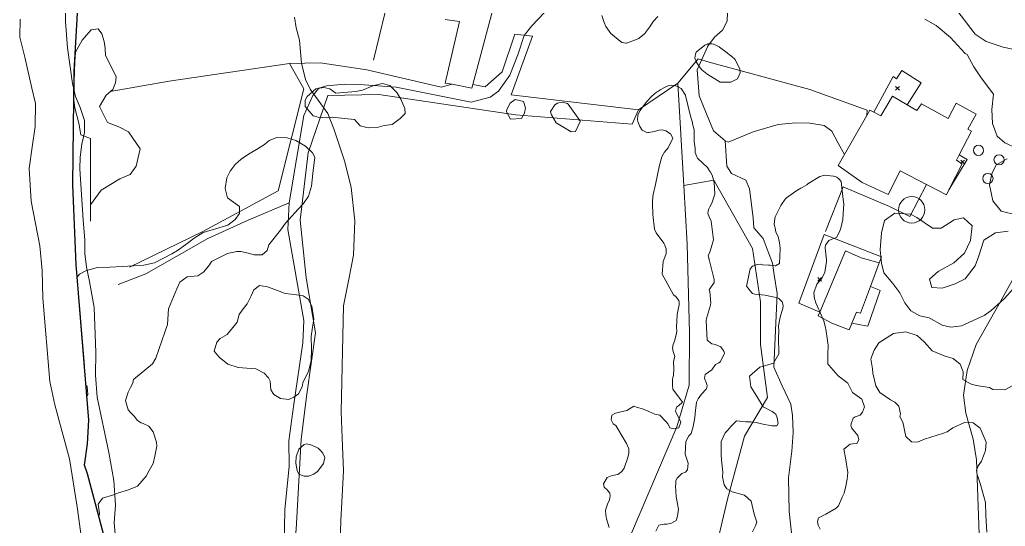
# Model space of a CAD drawing. Header units: metres. Extents: x 4652992 to 4879070, y 2074171 to 2309877.
# Drawn here: x 4653502.6 to 4653651.8, y 2308172.1 to 2308248.7 of the extents above; entities that cross this region are included whole.
import ezdxf

# ---------------------------------------------------------------- set-up
doc = ezdxf.new("R2010")
doc.units = ezdxf.units.M
doc.header["$MEASUREMENT"] = 0
doc.linetypes.add('DGN Style 3', pattern=[92.779933, 66.271381, -26.508552])
doc.layers.get('0').update_dxf_attribs({"color": 4, "lineweight": 0})
for name, color, linetype, lineweight in [('Level 1', 2, 'Continuous', 0), ('Level 14', 6, 'Continuous', 0), ('Level 2', 6, 'Continuous', 0), ('Level 20', 30, 'DGN Style 3', 0), ('Level 3', 46, 'Continuous', 0), ('Level 30', 5, 'Continuous', 0), ('Level 35', 4, 'Continuous', 0), ('Level 37', 3, 'Continuous', 0), ('Level 38', 3, 'Continuous', 0), ('Level 40', 1, 'Continuous', 0), ('Level 61', 4, 'Continuous', 0), ('Level 62', 4, 'Continuous', 0), ('Level 63', 3, 'Continuous', 0)]:
    doc.layers.add(name, color=color, linetype=linetype, lineweight=lineweight)
doc.layers.add('Limite', color=38, linetype='Continuous', lineweight=0, plot=False)

# ---------------------------------------------------------------- blocks, each defined once
blk = doc.blocks.new('POSTE')
at = {"color": 0, "linetype": 'ByBlock', "lineweight": -2}
blk.add_circle((0, 0), 0.770001, dxfattribs=at)
blk = doc.blocks.new('TANQUE')
at = {"color": 0, "linetype": 'ByBlock', "lineweight": -2, "ltscale": 10}
blk.add_circle((0, 0), 2, dxfattribs=at)
blk = doc.blocks.new('COTA')
at = {"color": 0, "linetype": 'ByBlock', "lineweight": -2, "ltscale": 10}
for p, q in [((0, 0), (-1.419522, -1.408457)), ((-1.408457, 1.419522), (0, 0)), ((1.419522, 1.408457), (0, 0)), ((0, 0), (1.408457, -1.419522))]:
    blk.add_line(p, q, dxfattribs=at)

msp = doc.modelspace()

# ---------------------------------------------------------------- linework, layer by layer
at = {"layer": 'Level 1'}
for points in [[(4653654.080691, 2308244.038088, 1272.7), (4653651.424685, 2308244.582888, 1272.5125), (4653648.836916, 2308245.424929, 1272.1125), (4653647.183108, 2308246.522524, 1271.875), (4653644.424929, 2308250.155886, 1271.6875)], [(4653551.119692, 2308169.832094, 1264.5875), (4653551.230288, 2308172.910891, 1264.425), (4653551.628115, 2308180.517275, 1263.7875), (4653551.413882, 2308185.475893, 1263.55), (4653551.277895, 2308189.403322, 1263.475), (4653551.60248, 2308205.45209, 1262.8), (4653552.444094, 2308209.503908, 1262.6), (4653553.151491, 2308213.111513, 1262.5), (4653553.314272, 2308218.332522, 1262.1125), (4653552.762697, 2308223.336733, 1261.7875), (4653551.833498, 2308227.255495, 1261.6125), (4653550.167483, 2308232.229677, 1261.4375), (4653549.244326, 2308234.531496, 1261.35), (4653547.786928, 2308236.575503, 1261.3375), (4653546.560488, 2308238.249697, 1261.325), (4653545.853884, 2308239.710085, 1261.25), (4653545.24988, 2308242.160708, 1261.1375), (4653544.972292, 2308245.613528, 1260.95), (4653544.460329, 2308247.504519, 1260.825), (4653544.200075, 2308249.116091, 1260.6875)], [(4653647.823916, 2308170.90613, 1278.45), (4653647.376894, 2308182.142702, 1277.4875), (4653646.881899, 2308185.289675, 1277.25), (4653645.758486, 2308189.237307, 1277.0375), (4653645.412112, 2308191.943728, 1276.85), (4653645.992312, 2308195.689272, 1276.6375), (4653647.330508, 2308199.605532, 1276.3125), (4653651.014712, 2308206.112917, 1275.8625), (4653653.295901, 2308210.188723, 1275.5375)]]:
    msp.add_polyline3d(points, dxfattribs=at)
at = {"layer": 'Level 2'}
for points in [[(4653509.626101, 2308251.324099, 1257.475), (4653509.539309, 2308248.471133, 1257.6625), (4653509.863711, 2308244.502505, 1257.9125), (4653510.612917, 2308239.064089, 1258.175), (4653511.083925, 2308237.104922, 1258.2125), (4653511.783327, 2308235.444521, 1258.2875), (4653512.442873, 2308233.474123, 1258.425), (4653512.443484, 2308231.686526, 1258.5625), (4653512.029299, 2308229.89789, 1258.8375), (4653511.768679, 2308227.946474, 1258.9875), (4653511.708681, 2308226.172732, 1259.175), (4653512.241274, 2308218.421694, 1259.5375), (4653512.473513, 2308215.431887, 1259.6875), (4653512.50873, 2308213.380923, 1259.75), (4653512.732729, 2308211.318484, 1259.8), (4653513.177675, 2308209.109926, 1259.875), (4653513.900515, 2308205.209902, 1260.05), (4653514.138125, 2308198.388308, 1260.35), (4653514.083498, 2308194.985293, 1260.4375), (4653514.359682, 2308191.634096, 1260.625), (4653516.116884, 2308183.251894, 1260.825), (4653516.860476, 2308179.027712, 1260.9125), (4653517.150088, 2308175.322512, 1261.0125), (4653516.940127, 2308172.625307, 1261.125), (4653517.30353, 2308168.137087, 1261.325)], [(4653513.386294, 2308159.903506, 1261.3285), (4653511.33948, 2308175.028689, 1260.791), (4653510.158694, 2308182.323916, 1260.466), (4653507.92969, 2308190.4657, 1260.141), (4653507.189883, 2308194.019717, 1259.9785), (4653506.152102, 2308206.615114, 1259.7785), (4653506.004885, 2308210.799929, 1259.666), (4653505.661684, 2308214.550722, 1259.591), (4653504.347292, 2308221.269717, 1259.416), (4653504.06592, 2308226.251711, 1259.066), (4653504.493532, 2308229.474917, 1258.841), (4653504.990908, 2308232.586306, 1258.541), (4653504.999087, 2308236.064883, 1258.141), (4653504.484316, 2308238.386111, 1258.016), (4653503.400698, 2308243.072512, 1257.4785), (4653502.632509, 2308246.090273, 1257.1785), (4653502.684328, 2308248.792727, 1257.066)]]:
    msp.add_polyline3d(points, dxfattribs=at)
at = {"layer": 'Level 20', "linetype": 'Continuous'}
for points in [[(4653542.66816, 2308169.101636, 1265.8832), (4653542.730364, 2308174.634344, 1265.5332), (4653543.387341, 2308181.135328, 1265.1832), (4653543.375373, 2308185.024255, 1264.907944), (4653544.110535, 2308190.595071, 1264.486016), (4653545.4855, 2308199.868004, 1263.911982), (4653545.637463, 2308203.210975, 1263.911982), (4653543.218601, 2308216.985882, 1262.763916), (4653543.391383, 2308221.024373, 1262.763916), (4653545.641232, 2308234.264969, 1262.1899), (4653546.961477, 2308237.254111, 1262.1899), (4653547.867017, 2308238.355719, 1262.1899), (4653549.028034, 2308238.707388, 1261.9899), (4653551.80406, 2308238.972309, 1262.1899), (4653554.759178, 2308238.870123, 1262.1899), (4653559.590794, 2308238.514513, 1262.7639), (4653570.935838, 2308236.243162, 1263.3379), (4653573.787924, 2308237.027373, 1263.912), (4653575.076757, 2308237.938324, 1263.912), (4653576.769445, 2308240.358837, 1263.912), (4653578.003826, 2308243.39955, 1263.912), (4653578.953855, 2308246.337371, 1263.912), (4653580.140065, 2308247.798225, 1263.912), (4653582.949191, 2308250.79255, 1263.912)], [(4653627.424535, 2308228.361304, 1278.6982), (4653626.468574, 2308230.063778, 1278.7231), (4653625.526314, 2308231.863643, 1278.5491), (4653624.363136, 2308232.721759, 1278.3491), (4653622.196143, 2308233.075008, 1277.7751), (4653620.056429, 2308233.139792, 1277.5751), (4653617.373054, 2308232.888273, 1277.001), (4653613.62265, 2308231.78675, 1276.053), (4653609.805279, 2308230.206856, 1275.4789), (4653609.348007, 2308230.416296, 1275.4789), (4653607.617834, 2308231.904828, 1274.9049), (4653606.524615, 2308234.506719, 1274.3309), (4653605.415936, 2308237.236366, 1273.7568), (4653605.145162, 2308241.128376, 1273.1828), (4653606.771116, 2308244.716927, 1272.6088), (4653607.748947, 2308246.076873, 1272.6088), (4653608.959455, 2308247.139294, 1272.6088), (4653609.659283, 2308248.501834, 1272.6088), (4653609.746352, 2308249.897701, 1272.6088)], [(4653619.743281, 2308167.862526, 1281.9967), (4653619.070884, 2308174.36833, 1281.5767), (4653618.947537, 2308179.430192, 1281.1567), (4653619.450449, 2308183.458041, 1280.8767), (4653619.640952, 2308186.277524, 1280.7367), (4653619.552984, 2308188.86279, 1280.7367), (4653619.323237, 2308190.576763, 1280.7367), (4653618.003435, 2308193.365308, 1280.134885), (4653616.746119, 2308196.173271, 1280.07121), (4653617.233272, 2308207.319509, 1279.4972), (4653616.781053, 2308210.124652, 1278.9231), (4653616.517208, 2308211.917994, 1278.9231), (4653615.864256, 2308213.599821, 1278.9231), (4653615.1072, 2308215.623632, 1278.9231), (4653613.690783, 2308217.245852, 1277.7751), (4653613.606497, 2308218.749009, 1277.7751), (4653613.034933, 2308223.176106, 1277.201), (4653612.472548, 2308224.474, 1277.201), (4653610.315668, 2308225.463747, 1276.053), (4653609.596733, 2308226.59636, 1276.053), (4653609.348007, 2308230.416296, 1275.4789)], [(4653517.549009, 2308208.656692, 1261.925195), (4653521.729645, 2308210.30827, 1261.925195), (4653531.078266, 2308215.64697, 1262.425195), (4653537.191566, 2308218.399479, 1262.525195), (4653543.391383, 2308221.024373, 1262.763916)]]:
    msp.add_polyline3d(points, dxfattribs=at)
at = {"layer": 'Level 3'}
msp.add_polyline3d([(4653556.144993, 2308242.608018, 1261.925195), (4653557.852542, 2308249.685565, 1261.225195), (4653560.035321, 2308257.990762, 1260.925195), (4653560.428523, 2308259.344629, 1260.725195), (4653561.638088, 2308260.658155, 1260.425195), (4653557.015483, 2308262.470053, 1259.925195), (4653555.708427, 2308262.902771, 1259.625194), (4653554.083604, 2308263.177666, 1259.725195), (4653553.470705, 2308264.448488, 1259.3875)], dxfattribs=at)
at = {"layer": 'Level 30', "color": 1}
for points in [[(4653576.233697, 2308257.883742, 1265.720372), (4653571.205028, 2308238.949681, 1265.720372), (4653571.058099, 2308238.396463, 1265.720372), (4653568.078075, 2308238.958793, 1266.144272), (4653567.022644, 2308239.157953, 1266.294405), (4653569.182981, 2308248.458961, 1266.294405), (4653567.021038, 2308248.742332, 1266.294405)], [(4653636.897742, 2308235.858661, 1281.219277), (4653638.380172, 2308234.989674, 1281.219277), (4653639.060362, 2308236.026649, 1281.219277), (4653643.118472, 2308233.793514, 1281.219277), (4653644.315566, 2308236.107915, 1279.497176), (4653647.33023, 2308234.469155, 1279.497176), (4653646.109011, 2308232.188538, 1280.07121), (4653646.643436, 2308231.865748, 1280.07121), (4653644.783857, 2308228.289861, 1281.006892), (4653644.361762, 2308227.478191, 1281.219277), (4653645.203693, 2308226.921363, 1281.219277), (4653643.22675, 2308222.995943, 1281.219277), (4653642.85842, 2308222.264586, 1281.219277), (4653639.818255, 2308223.821872, 1281.219277), (4653635.825586, 2308225.867067, 1281.219277), (4653634.021375, 2308222.314087, 1281.219277), (4653630.083665, 2308224.133531, 1281.219277), (4653626.453139, 2308226.665104, 1281.219277), (4653630.779623, 2308234.219776, 1281.219277), (4653631.256184, 2308235.051921, 1281.219277), (4653631.847833, 2308234.748342, 1281.219277), (4653632.905747, 2308234.205518, 1281.219277), (4653634.69704, 2308237.148692, 1281.219277), (4653636.897742, 2308235.858661, 1281.219277)], [(4653631.338898, 2308208.358754, 1281.79331), (4653629.841131, 2308204.35024, 1281.79331), (4653629.225241, 2308204.515392, 1281.79331), (4653628.534791, 2308202.815096, 1281.79331), (4653628.477136, 2308202.673117, 1281.79331), (4653628.132862, 2308201.82531, 1281.79331), (4653625.518456, 2308202.848164, 1282.367343), (4653623.44651, 2308203.951368, 1282.367343), (4653623.674063, 2308204.496348, 1282.335516), (4653627.550671, 2308213.780652, 1281.79331), (4653629.93172, 2308212.702855, 1281.79331), (4653632.650112, 2308211.950881, 1281.79331), (4653632.678182, 2308211.943116, 1281.79331), (4653631.338898, 2308208.358754, 1281.79331)]]:
    msp.add_polyline3d(points, dxfattribs=at)
at = {"layer": 'Level 35', "elevation": 1281.2193, "flags": 128}
msp.add_lwpolyline([(4653628.534791, 2308202.815096), (4653630.654655, 2308202.429811), (4653630.975056, 2308202.371579), (4653632.818314, 2308207.77845), (4653632.344008, 2308207.964498), (4653631.338898, 2308208.358754)], dxfattribs=at)
at = {"layer": 'Level 37', "extrusion": (-0.1957710747644886, 0.0708430621970814, 0.9780873922222378), "elevation": -746275.263529, "flags": 128}
msp.add_lwpolyline([(-3753993.460727, 3512038.928974), (-3753983.977456, 3512038.928974), (-3753988.42049, 3512058.229341)], dxfattribs=at)
at = {"layer": 'Level 37', "elevation": 1263.424237, "flags": 128}
msp.add_lwpolyline([(4653543.463754, 2308242.121319), (4653545.599126, 2308238.289241), (4653541.758712, 2308222.846596), (4653530.331199, 2308216.717009), (4653519.260258, 2308211.305745)], dxfattribs=at)
at = {"layer": 'Level 37'}
for points in [[(4653577.552183, 2308246.564999, 1265.634083), (4653575.616641, 2308240.847185, 1265.634083), (4653573.040933, 2308238.562986, 1265.634083), (4653571.205028, 2308238.949681, 1265.720372)], [(4653586.874867, 2308117.857124, 1275.3485), (4653586.475232, 2308127.955398, 1277.4485), (4653586.600826, 2308136.002967, 1278.0085), (4653588.267972, 2308150.124037, 1276.5385), (4653591.090947, 2308161.469874, 1275.4885), (4653602.038312, 2308187.162229, 1274.9285), (4653603.910736, 2308193.443389, 1274.8585), (4653603.97847, 2308201.433899, 1274.6485), (4653603.612384, 2308214.796065, 1274.725121), (4653603.106124, 2308223.679189, 1274.495276), (4653602.224735, 2308239.144536, 1274.095121), (4653605.296113, 2308242.812003, 1274.095121), (4653606.948966, 2308242.296076, 1274.3309), (4653622.175794, 2308238.166117, 1278.3491), (4653630.877866, 2308235.069526, 1279.4972), (4653630.779623, 2308234.219776, 1279.4972)], [(4653568.078075, 2308238.958793, 1263.9983), (4653566.422758, 2308238.538504, 1263.9983), (4653555.141368, 2308241.152509, 1263.9983), (4653548.091019, 2308242.198963, 1263.4242), (4653543.463754, 2308242.121319, 1263.4242), (4653525.223009, 2308239.423491, 1262.8502), (4653516.341104, 2308237.854974, 1262.2762)], [(4653602.224735, 2308239.144536, 1274.095121), (4653596.238573, 2308235.099105, 1269.652318), (4653595.27909, 2308232.917388, 1269.164572), (4653577.638139, 2308234.328311, 1266.294405), (4653556.98686, 2308237.438495, 1264.572304), (4653549.235459, 2308237.292828, 1263.424237), (4653546.271586, 2308228.595314, 1263.424237), (4653545.073403, 2308218.418296, 1264.572304), (4653545.991713, 2308209.692301, 1264.572304), (4653547.380973, 2308201.390609, 1265.146338), (4653546.054962, 2308192.07681, 1265.720372), (4653545.192041, 2308185.292325, 1266.7437), (4653544.46168, 2308171.61675, 1267.4437), (4653542.280604, 2308154.893149, 1268.2837), (4653540.68541, 2308140.864893, 1268.7737), (4653536.731021, 2308117.611599, 1269.6137), (4653532.521831, 2308097.701898, 1270.5087), (4653532.451383, 2308097.368677, 1270.5237), (4653530.485025, 2308089.118206, 1270.8037), (4653527.336424, 2308074.653643, 1271.2937), (4653524.463997, 2308060.733948, 1271.4337), (4653521.50362, 2308048.809691, 1272.1337)], [(4653606.173786, 2308161.198012, 1283.557345), (4653609.72677, 2308176.214587, 1281.177345), (4653612.308099, 2308185.726884, 1280.967345), (4653615.779485, 2308191.613777, 1280.967345), (4653614.738463, 2308199.627704, 1280.827345), (4653614.723081, 2308206.053913, 1281.025121), (4653613.49001, 2308214.101601, 1280.185121), (4653607.648806, 2308224.474569, 1277.385121), (4653603.106124, 2308223.679189, 1274.495276)]]:
    msp.add_polyline3d(points, dxfattribs=at)
at = {"layer": 'Level 38'}
msp.add_line((4653577.552183, 2308246.564999, 1265.634083), (4653580.202664, 2308246.262061, 1265.634083), dxfattribs=at)
msp.add_polyline3d([(4653624.57389, 2308216.686331, 1281.219277), (4653627.235209, 2308223.458306, 1280.645243), (4653634.215464, 2308220.466507, 1280.645243), (4653637.291816, 2308218.974275, 1280.645243), (4653639.818255, 2308223.821872, 1279.897446)], dxfattribs=at)
at = {"layer": 'Level 40', "color": 3, "flags": 128}
for points, elevation in [([(4653599.197887, 2308249.221281), (4653598.530712, 2308248.502346), (4653597.932196, 2308247.597601), (4653597.326956, 2308246.795055), (4653597.243094, 2308246.690441), (4653597.152618, 2308246.58432), (4653596.349177, 2308245.961282), (4653596.287408, 2308245.907884), (4653596.20413, 2308245.832776), (4653594.447288, 2308245.180045), (4653594.385748, 2308245.176183), (4653594.335522, 2308245.178829), (4653593.758222, 2308245.292836), (4653592.04769, 2308246.653511), (4653592.047604, 2308246.653597), (4653591.295582, 2308247.704611), (4653591.295529, 2308247.70469), (4653591.052109, 2308248.294296), (4653590.727016, 2308249.38138)], 1274.200385), ([(4653604.996337, 2308243.804838), (4653606.315322, 2308244.8618), (4653606.629841, 2308245.017184), (4653606.687571, 2308245.045704), (4653606.762802, 2308245.080023), (4653607.373572, 2308245.077144), (4653607.616899, 2308245.029093), (4653607.643064, 2308245.023926), (4653608.440335, 2308244.640763), (4653608.533857, 2308244.582811), (4653609.676058, 2308243.712013), (4653610.099893, 2308243.381473), (4653610.328253, 2308243.19562), (4653610.857336, 2308242.691826), (4653611.586075, 2308241.238175), (4653611.624373, 2308240.683795), (4653611.232311, 2308239.800211), (4653610.233202, 2308239.261126), (4653610.233157, 2308239.261104), (4653608.594973, 2308239.266389), (4653606.744043, 2308240.431308), (4653606.613495, 2308240.537565), (4653605.83266, 2308241.172762), (4653605.415935, 2308241.644743), (4653605.039762, 2308242.332303), (4653605.027958, 2308242.357883), (4653604.78275, 2308242.898994), (4653604.822888, 2308243.194014), (4653604.897402, 2308243.512619), (4653604.996337, 2308243.804838)], 1278.000385), ([(4653578.874722, 2308236.36955), (4653579.166993, 2308235.40255), (4653579.009436, 2308234.605038), (4653578.541992, 2308233.767987), (4653576.891425, 2308233.669852), (4653576.274989, 2308234.789171), (4653576.342513, 2308235.172522), (4653576.817459, 2308236.098981), (4653577.595346, 2308236.672698), (4653578.874722, 2308236.36955)], 1268.200385), ([(4653582.931583, 2308234.838628), (4653583.618179, 2308235.872923), (4653584.023807, 2308236.095227), (4653584.406437, 2308236.201101), (4653584.719547, 2308236.260221), (4653585.520323, 2308236.041545), (4653585.520366, 2308236.041533), (4653585.624913, 2308235.960392), (4653587.403807, 2308233.496602), (4653587.42417, 2308233.427399), (4653587.447439, 2308233.317522), (4653586.734287, 2308231.809378), (4653586.061508, 2308231.760826), (4653583.796972, 2308233.115605), (4653583.075602, 2308234.346935), (4653583.005557, 2308234.602728), (4653582.931583, 2308234.838628)], 1270.000385)]:
    msp.add_lwpolyline(points, dxfattribs=dict(at, elevation=elevation))
at = {"layer": 'Level 40', "color": 3}
for points in [[(4653653.435786, 2308229.293736, 1281.600385), (4653651.676073, 2308230.124096, 1281.600385), (4653650.502904, 2308231.096869, 1281.600385), (4653649.797319, 2308233.044317, 1281.600385), (4653649.731683, 2308235.154114, 1281.600385), (4653649.962148, 2308237.477518, 1281.600385), (4653648.081002, 2308239.918964, 1281.600385), (4653646.976527, 2308241.58271, 1281.600385), (4653645.985736, 2308243.473235, 1281.500385), (4653645.684152, 2308243.64212, 1281.400385), (4653643.453762, 2308246.049483, 1281.400385), (4653641.307266, 2308247.844663, 1281.400385), (4653639.574804, 2308248.835369, 1281.400385)], [(4653510.837463, 2308236.605136, 1265.240724), (4653510.875454, 2308239.357754, 1264.092657), (4653510.977142, 2308242.352106, 1264.092657), (4653510.977142, 2308242.352112, 1264.092657), (4653511.05858, 2308243.82759, 1264.092657), (4653512.091714, 2308245.624524, 1262.370556), (4653513.439755, 2308247.188926, 1261.796522), (4653514.524435, 2308247.358286, 1261.796522), (4653515.040207, 2308246.585021, 1261.796522), (4653515.39091, 2308245.460703, 1261.796522), (4653515.557693, 2308244.372699, 1261.796522), (4653515.632513, 2308243.302842, 1261.796522), (4653516.680385, 2308241.261499, 1262.94459), (4653517.214324, 2308240.102305, 1262.94459), (4653517.123624, 2308239.162308, 1262.94459), (4653516.739137, 2308238.184558, 1262.94459), (4653515.71174, 2308237.333843, 1262.94459), (4653514.703717, 2308235.617122, 1262.94459), (4653515.937037, 2308233.169979, 1262.94459), (4653517.627379, 2308232.548485, 1262.94459), (4653519.097557, 2308231.778888, 1262.94459), (4653520.882188, 2308229.222572, 1262.94459), (4653520.272881, 2308226.572812, 1264.092657), (4653519.35732, 2308225.318552, 1264.092657), (4653517.799068, 2308224.669764, 1264.092657), (4653514.976559, 2308222.931327, 1264.092657), (4653513.350834, 2308220.719612, 1266.962825), (4653513.336658, 2308218.256128, 1271.555093), (4653513.358855, 2308230.769466, 1271.555093), (4653511.892082, 2308231.296375, 1265.240724), (4653511.578715, 2308233.078033, 1265.240724), (4653510.990054, 2308235.391718, 1265.240724), (4653510.837463, 2308236.605136, 1265.240724)], [(4653553.284347, 2308233.618145, 1268.110891), (4653550.820316, 2308233.897905, 1266.388791), (4653550.020086, 2308233.985706, 1266.388791), (4653549.194855, 2308233.886658, 1266.388791), (4653547.781272, 2308234.006153, 1266.388791), (4653547.031536, 2308234.205764, 1266.388791), (4653545.827808, 2308235.581888, 1266.388791), (4653545.810653, 2308236.557879, 1266.388791), (4653546.132321, 2308237.121339, 1266.388791), (4653547.433699, 2308238.299659, 1266.388791), (4653548.637202, 2308238.478258, 1266.388791), (4653549.556105, 2308238.29632, 1266.388791), (4653550.438883, 2308237.598757, 1266.388791), (4653553.507408, 2308237.879168, 1268.110891), (4653554.502539, 2308238.078519, 1268.110891), (4653556.07736, 2308238.733126, 1268.110891), (4653557.451938, 2308239.060308, 1268.110891), (4653558.644449, 2308238.773425, 1268.110891), (4653559.682357, 2308237.711141, 1268.110891), (4653560.315525, 2308236.737591, 1268.110891), (4653560.910795, 2308235.28697, 1268.110891), (4653560.937261, 2308234.545626, 1268.110891), (4653560.204613, 2308233.770285, 1268.110891), (4653558.978, 2308232.864012, 1268.110891), (4653557.782425, 2308232.719635, 1268.110891), (4653556.704366, 2308232.44381, 1268.110891), (4653555.361958, 2308232.377271, 1268.110891), (4653554.149232, 2308232.687097, 1268.110891), (4653553.284347, 2308233.618145, 1268.110891)], [(4653591.818937, 2308171.903123, 1282.6653), (4653591.430432, 2308173.224702, 1281.8653), (4653591.300479, 2308173.855506, 1281.8653), (4653591.264815, 2308174.543166, 1281.8653), (4653591.568258, 2308175.467511, 1281.8653), (4653591.884143, 2308176.10924, 1281.8653), (4653591.991588, 2308176.722001, 1281.8653), (4653591.921228, 2308177.098629, 1281.8653), (4653591.526599, 2308177.634353, 1281.8653), (4653591.057535, 2308178.028517, 1281.8653), (4653590.938348, 2308178.536903, 1281.8653), (4653591.535438, 2308179.509305, 1281.8653), (4653592.291417, 2308179.80384, 1281.8653), (4653593.134231, 2308179.957326, 1281.8653), (4653593.718101, 2308180.373759, 1281.8653), (4653594.091863, 2308180.921398, 1281.8653), (4653594.667082, 2308182.518193, 1280.6653), (4653594.783792, 2308183.169651, 1280.6653), (4653594.77708, 2308183.81128, 1280.6653), (4653594.454741, 2308184.650076, 1280.6653), (4653593.147476, 2308186.853507, 1279.8653), (4653592.819013, 2308187.334266, 1279.8653), (4653592.435839, 2308187.588146, 1279.8653), (4653592.096565, 2308188.191697, 1279.8653), (4653592.231646, 2308188.919512, 1279.8653), (4653592.789732, 2308189.223501, 1279.8653), (4653593.387631, 2308189.357565, 1279.8653), (4653594.507082, 2308189.644343, 1279.8653), (4653595.534043, 2308190.301664, 1279.0653), (4653596.088539, 2308190.08585, 1279.0653), (4653596.843051, 2308189.861191, 1279.0653), (4653597.799235, 2308189.466954, 1279.0653), (4653598.717194, 2308189.082076, 1279.0653), (4653599.480727, 2308188.8953, 1279.0653), (4653600.411976, 2308187.952053, 1278.2653), (4653600.721047, 2308187.555491, 1278.2653), (4653600.99358, 2308187.007389, 1278.2653), (4653601.566763, 2308186.867203, 1278.2653), (4653602.365828, 2308186.99272, 1278.2653), (4653602.652292, 2308187.845382, 1278.2653), (4653601.844482, 2308189.518531, 1277.0653), (4653602.029104, 2308190.116291, 1277.0653), (4653602.322755, 2308190.325726, 1277.0653), (4653602.908362, 2308190.905727, 1277.0653), (4653601.458701, 2308192.835774, 1277.800392), (4653601.38534, 2308193.33659, 1277.800385), (4653601.404389, 2308194.294717, 1277.800392), (4653601.446809, 2308194.620726, 1277.800385), (4653601.531083, 2308194.906646, 1277.800385), (4653601.612214, 2308195.89912, 1277.935232), (4653601.557294, 2308197.041901, 1277.8653), (4653601.768797, 2308197.814596, 1278.400385), (4653601.667151, 2308198.0978, 1278.400385), (4653601.484566, 2308198.568562, 1278.400385), (4653601.420801, 2308199.08033, 1278.400385), (4653601.478363, 2308199.602257, 1278.400385), (4653601.680902, 2308200.092746, 1278.400385), (4653601.972664, 2308201.05018, 1278.400385), (4653602.050108, 2308201.641363, 1278.400385), (4653602.020761, 2308202.221891, 1278.400385), (4653602.031126, 2308203.206674, 1278.400385), (4653602.090125, 2308204.041353, 1278.400385), (4653602.106128, 2308204.122436, 1278.400385), (4653602.305943, 2308205.134873, 1278.400385), (4653602.401471, 2308205.618899, 1278.400385), (4653602.430965, 2308206.012996, 1278.400385), (4653602.371256, 2308206.269391, 1278.400385), (4653601.861496, 2308206.900654, 1278.400385), (4653601.861469, 2308206.900685, 1278.400385), (4653601.810589, 2308206.910745, 1278.400385), (4653601.535563, 2308207.124264, 1278.400385), (4653601.535546, 2308207.124277, 1278.400385), (4653599.820929, 2308210.221733, 1278.400385), (4653599.990274, 2308212.150886, 1278.400385), (4653600.261315, 2308212.813279, 1278.400385), (4653600.441615, 2308213.37479, 1278.400385), (4653600.424066, 2308214.080741, 1278.400385), (4653600.18363, 2308214.751624, 1278.400385), (4653600.066466, 2308214.947054, 1278.400385), (4653598.944789, 2308216.494791, 1278.400385), (4653598.702121, 2308217.029385, 1278.400385), (4653598.431181, 2308219.248212, 1278.400385), (4653598.38487, 2308220.924337, 1278.400385), (4653598.386066, 2308221.169589, 1278.400385), (4653598.434557, 2308221.917949, 1278.400385), (4653598.456037, 2308222.319193, 1278.400385), (4653598.852281, 2308223.790978, 1278.400385), (4653599.419089, 2308226.715606, 1276.000385), (4653599.810001, 2308227.977378, 1276.000385), (4653600.027847, 2308228.456751, 1276.000385), (4653600.15131, 2308228.653572, 1276.000385), (4653600.729987, 2308229.328459, 1276.000385), (4653600.730008, 2308229.328484, 1276.000385), (4653601.430648, 2308230.799851, 1276.000385), (4653601.121921, 2308231.495485, 1276.000385), (4653600.40552, 2308231.939717, 1276.000385), (4653599.856087, 2308232.053845, 1276.000385), (4653599.389812, 2308232.040198, 1276.000385), (4653598.811834, 2308231.873029, 1276.000385), (4653598.624281, 2308231.818595, 1276.000385), (4653597.819506, 2308231.673384, 1276.000385), (4653597.740617, 2308231.661624, 1276.000385), (4653597.635316, 2308231.641745, 1276.000385), (4653596.82865, 2308232.002137, 1276.000385), (4653596.461029, 2308232.558514, 1276.000385), (4653596.160241, 2308233.327202, 1276.000385), (4653596.101936, 2308233.540041, 1276.000385), (4653596.158207, 2308234.361919, 1276.000385), (4653596.497018, 2308235.004127, 1276.000385), (4653596.706079, 2308235.318818, 1276.000385), (4653597.504241, 2308236.347256, 1276.000385), (4653598.252631, 2308237.145762, 1276.000385), (4653599.000879, 2308237.753213, 1276.000385), (4653599.176887, 2308237.87139, 1276.000385), (4653599.643066, 2308238.174171, 1276.000385), (4653599.997907, 2308238.385937, 1276.000385), (4653600.090882, 2308238.441868, 1276.000385), (4653600.844989, 2308238.771479, 1276.000385), (4653601.264977, 2308238.847684, 1276.000385), (4653601.85527, 2308238.715465, 1276.000385), (4653602.155516, 2308238.624492, 1276.000385), (4653602.635963, 2308238.355535, 1276.000385), (4653602.695056, 2308238.30968, 1276.000385), (4653603.366886, 2308237.316232, 1276.000385), (4653603.361112, 2308237.281777, 1276.000385), (4653604.051504, 2308234.321643, 1278.000385), (4653604.417835, 2308233.119651, 1278.000385), (4653604.451447, 2308232.96651, 1278.000385), (4653604.666246, 2308232.078167, 1278.000385)], [(4653604.666246, 2308232.078167, 1278.000385), (4653604.697382, 2308231.311932, 1278.000385), (4653604.689919, 2308230.322754, 1278.000385), (4653604.806744, 2308229.232341, 1278.000385), (4653604.835544, 2308228.649301, 1278.000385), (4653605.087342, 2308227.970652, 1278.000385), (4653605.181884, 2308227.812199, 1278.000385), (4653606.754565, 2308226.312934, 1279.800385), (4653606.758917, 2308226.297052, 1279.800385), (4653607.020856, 2308225.888567, 1279.800385), (4653607.159714, 2308225.652809, 1279.800385), (4653607.382472, 2308225.237439, 1279.800385), (4653607.518714, 2308224.861579, 1279.800385), (4653607.716551, 2308224.086034, 1279.800385), (4653607.789318, 2308222.361383, 1279.800385), (4653607.789314, 2308222.361315, 1279.800385), (4653607.355364, 2308220.964596, 1279.800385), (4653607.071912, 2308220.44526, 1279.800385), (4653606.862809, 2308220.000444, 1279.800385), (4653606.839455, 2308219.95473, 1279.800385), (4653606.790842, 2308219.708461, 1279.800385), (4653606.75051, 2308219.504094, 1279.800385), (4653606.748922, 2308219.496047, 1279.800385), (4653606.95308, 2308218.926248, 1279.800385), (4653607.248788, 2308218.285331, 1279.800385), (4653607.596235, 2308215.45564, 1278.600385), (4653607.091152, 2308213.699549, 1278.600385), (4653606.928133, 2308213.393156, 1278.600385), (4653606.797513, 2308213.015073, 1278.600385), (4653606.87287, 2308212.698306, 1278.600385), (4653606.922394, 2308212.559266, 1278.600385), (4653606.936733, 2308212.506927, 1278.600385), (4653606.951122, 2308212.454411, 1278.600385), (4653606.951128, 2308212.454393, 1278.600385), (4653607.70038, 2308209.438281, 1278.600385), (4653607.695878, 2308209.097231, 1278.600385), (4653607.690035, 2308208.967348, 1278.600385), (4653606.949672, 2308207.893801, 1278.600385), (4653607.006878, 2308207.654965, 1278.600385), (4653607.024876, 2308207.604728, 1278.600385), (4653607.187041, 2308205.882485, 1278.600385), (4653607.138715, 2308205.637575, 1278.600385), (4653607.126999, 2308205.578206, 1278.600385), (4653606.549209, 2308203.538216, 1278.600385), (4653606.511028, 2308203.260191, 1278.600385), (4653606.659137, 2308200.260599, 1278.600385), (4653607.355288, 2308199.712426, 1278.600385), (4653607.392495, 2308199.691222, 1278.600385), (4653607.866513, 2308199.597461, 1278.600385), (4653608.69044, 2308199.249564, 1278.600385), (4653609.169051, 2308198.581934, 1278.600385), (4653609.210576, 2308198.486372, 1278.600385), (4653609.286945, 2308198.308747, 1278.600385), (4653608.668957, 2308197.051744, 1278.600385), (4653608.489138, 2308196.899764, 1278.600385), (4653608.438167, 2308196.85999, 1278.600385), (4653608.415092, 2308196.836729, 1278.600385), (4653607.907937, 2308196.580179, 1278.600392), (4653607.339773, 2308195.757767, 1278.6653), (4653606.323213, 2308195.075609, 1278.600392), (4653606.253201, 2308194.45289, 1278.600392), (4653606.495403, 2308193.866391, 1278.2653), (4653606.624177, 2308193.393599, 1278.2653), (4653606.589333, 2308193.081206, 1278.2653), (4653606.487215, 2308192.825393, 1278.2653), (4653605.775216, 2308192.088296, 1277.4653), (4653605.286448, 2308191.404739, 1277.4653), (4653605.0346, 2308190.863986, 1277.4653), (4653604.91913, 2308190.048904, 1277.4653), (4653604.90421, 2308189.650966, 1277.4653), (4653604.801243, 2308188.551711, 1277.4653), (4653604.519551, 2308187.215058, 1277.4653), (4653604.345869, 2308186.494519, 1277.4653), (4653604.225352, 2308186.162563, 1277.4653), (4653603.895319, 2308185.801526, 1277.4653), (4653603.408193, 2308184.956822, 1277.4653), (4653603.293831, 2308183.036528, 1277.8653), (4653603.793482, 2308181.650074, 1278.2653), (4653603.670677, 2308180.637059, 1278.2653), (4653603.350114, 2308180.314244, 1278.2653), (4653602.809428, 2308180.08534, 1278.2653), (4653602.44151, 2308179.733967, 1278.2653), (4653602.120928, 2308179.411135, 1278.2653), (4653601.905841, 2308179.022399, 1278.2653), (4653601.90175, 2308178.501862, 1278.2653), (4653601.837822, 2308178.236656, 1278.2653), (4653601.941058, 2308176.612281, 1279.0653), (4653602.152125, 2308175.512087, 1278.2653), (4653602.284288, 2308174.717572, 1278.2653), (4653602.181422, 2308173.619414, 1278.2653), (4653601.949753, 2308172.993999, 1278.2653), (4653601.239606, 2308172.56566, 1278.2653), (4653600.564284, 2308172.449745, 1278.2653), (4653600.116541, 2308172.438724, 1278.2653), (4653599.30827, 2308172.275019, 1278.2653), (4653598.871711, 2308171.364554, 1278.6653)], [(4653514.5866, 2308173.604505, 1265.8653), (4653512.878118, 2308180.032248, 1266.422466), (4653512.417851, 2308181.356268, 1266.539893), (4653512.888271, 2308184.596574, 1266.814188), (4653513.094558, 2308188.168157, 1267.113888), (4653512.806879, 2308191.675142, 1267.408663), (4653512.957815, 2308192.0581, 1267.0653), (4653512.850495, 2308193.274451, 1267.0653), (4653512.661125, 2308193.451965, 1267.0653), (4653512.372789, 2308196.966949, 1266.39647), (4653511.319365, 2308209.808804, 1266.388791), (4653511.670179, 2308210.230084, 1266.388791), (4653512.760926, 2308210.777731, 1266.388791), (4653514.385481, 2308211.261859, 1266.388791), (4653516.280025, 2308211.301386, 1266.388791), (4653518.151502, 2308211.420929, 1266.388791), (4653519.828682, 2308211.517096, 1266.388791), (4653521.41624, 2308211.620323, 1266.388791), (4653523.026961, 2308211.969754, 1266.388791), (4653525.646212, 2308213.33864, 1266.388791), (4653526.510974, 2308213.810521, 1266.388791), (4653527.756413, 2308214.73971, 1266.388791), (4653529.006799, 2308215.693885, 1266.388791), (4653530.410037, 2308216.52425, 1266.388791), (4653534.123589, 2308217.666575, 1268.684925), (4653535.230322, 2308218.504426, 1268.684925), (4653535.881909, 2308219.43064, 1268.684925), (4653535.882991, 2308220.495593, 1268.684925), (4653534.065572, 2308221.806486, 1268.684925), (4653533.714217, 2308223.195709, 1268.684925), (4653533.95643, 2308224.796898, 1268.684925), (4653534.496102, 2308225.815467, 1268.684925), (4653535.208211, 2308226.846158, 1268.684925), (4653536.123298, 2308227.620864, 1268.684925), (4653537.271266, 2308228.391663, 1268.684925), (4653538.474267, 2308229.079121, 1268.684925), (4653539.656255, 2308229.832615, 1268.684925), (4653540.365127, 2308230.465814, 1268.684925), (4653541.519653, 2308230.890647, 1268.684925), (4653543.085674, 2308230.854143, 1268.684925), (4653544.412305, 2308230.446628, 1268.684925), (4653545.865637, 2308229.585168, 1268.684925), (4653546.92143, 2308228.607455, 1268.684925), (4653547.275611, 2308227.922947, 1268.684925), (4653546.996746, 2308225.45305, 1268.684925), (4653546.779676, 2308223.541804, 1272.129127), (4653546.312029, 2308222.065274, 1272.129127), (4653545.595068, 2308220.915287, 1272.129127), (4653544.750032, 2308220.06282, 1272.129127), (4653542.839788, 2308217.945178, 1270.407025), (4653542.076299, 2308216.90607, 1270.407025), (4653540.325069, 2308214.690052, 1268.684925), (4653540.095245, 2308213.816751, 1268.684925), (4653539.307705, 2308213.151321, 1268.684925), (4653538.105503, 2308213.147637, 1268.684925), (4653537.199793, 2308213.414345, 1268.684925), (4653536.105989, 2308213.683365, 1268.684925), (4653535.495074, 2308213.671482, 1268.684925), (4653534.057078, 2308213.387036, 1268.684925), (4653531.6484, 2308212.168713, 1267.536858), (4653531.334149, 2308211.662787, 1267.536858), (4653530.494559, 2308210.589086, 1267.536858), (4653529.577848, 2308209.99826, 1267.536858), (4653527.987902, 2308209.816987, 1267.536858), (4653526.841057, 2308209.053084, 1267.536858), (4653526.417214, 2308208.012684, 1267.536858), (4653525.149145, 2308205.00009, 1266.962825), (4653525.016655, 2308202.614403, 1266.962825), (4653524.587612, 2308201.455209, 1266.962825), (4653523.237142, 2308197.548006, 1266.962825), (4653522.701789, 2308196.702063, 1266.962813), (4653519.861114, 2308194.329733, 1266.6653), (4653519.748835, 2308193.734247, 1266.6653), (4653519.393598, 2308193.093406, 1266.6653), (4653519.023276, 2308192.390092, 1266.6653), (4653518.658568, 2308191.15624, 1266.6653), (4653519.031039, 2308189.725708, 1267.0653), (4653519.46042, 2308189.290371, 1267.0653), (4653519.937811, 2308188.777217, 1267.0653), (4653520.448137, 2308188.123824, 1267.0653), (4653521.033798, 2308187.78259, 1267.0653), (4653521.334157, 2308187.64319, 1267.0653), (4653522.172123, 2308187.240397, 1267.0653), (4653522.841493, 2308186.416037, 1267.0653), (4653523.330019, 2308184.84261, 1267.0653), (4653523.38364, 2308184.234621, 1267.0653), (4653523.08508, 2308182.721028, 1267.0653), (4653522.813848, 2308181.59736, 1267.0653), (4653522.227207, 2308180.550593, 1267.0653), (4653521.748842, 2308179.675702, 1267.0653), (4653520.478988, 2308178.180065, 1267.4653), (4653519.367454, 2308177.724243, 1267.4653), (4653518.928848, 2308177.566868, 1267.4653), (4653517.564976, 2308177.172495, 1267.4653), (4653516.828876, 2308176.889378, 1267.4653), (4653515.147159, 2308176.364223, 1266.2653), (4653514.504015, 2308175.480071, 1265.8653), (4653514.692598, 2308174.043591, 1265.8653), (4653514.5866, 2308173.604505, 1265.8653)], [(4653653.583579, 2308219.175428, 1281.600385), (4653651.151782, 2308219.751699, 1281.600385), (4653649.852304, 2308221.342293, 1281.600385), (4653649.367214, 2308223.743559, 1281.600385), (4653649.698124, 2308225.44046, 1281.600385), (4653650.393571, 2308226.762484, 1281.600385), (4653652.012504, 2308227.666322, 1281.600385)], [(4653613.486686, 2308171.258746, 1287.6948), (4653613.983248, 2308172.183959, 1287.6948), (4653614.152486, 2308172.724011, 1287.6948), (4653613.770163, 2308173.944978, 1286.8948), (4653613.296718, 2308175.92826, 1286.0948), (4653612.298137, 2308176.8211, 1284.8948), (4653610.405317, 2308177.327395, 1284.0948), (4653609.614242, 2308177.793411, 1284.0948), (4653609.201318, 2308178.361764, 1284.0948), (4653608.985071, 2308179.583187, 1284.0948), (4653608.996282, 2308180.281586, 1284.0948), (4653608.852592, 2308181.641102, 1284.0948), (4653608.747627, 2308182.835352, 1284.0948), (4653608.749609, 2308184.909167, 1283.2948), (4653609.383956, 2308186.235771, 1283.2948), (4653609.713261, 2308186.623132, 1283.2948), (4653610.244341, 2308187.195078, 1283.2948), (4653611.078067, 2308188.043884, 1283.2948), (4653612.477227, 2308187.919348, 1284.0948), (4653613.26331, 2308187.921729, 1284.0948), (4653614.059854, 2308187.804697, 1284.0948), (4653614.875722, 2308187.605038, 1284.0948), (4653616.415233, 2308187.282547, 1286.0948), (4653617.207925, 2308187.321598, 1286.0948), (4653617.370285, 2308187.670278, 1286.0948), (4653617.260063, 2308188.512932, 1286.0948), (4653617.04214, 2308189.07122, 1286.0948), (4653616.47531, 2308189.481871, 1286.0948), (4653615.104427, 2308190.187326, 1285.2948), (4653614.108713, 2308191.861169, 1284.8948), (4653613.254084, 2308193.19875, 1284.8948), (4653613.061424, 2308194.841181, 1284.8948), (4653614.615797, 2308196.184299, 1285.1749), (4653616.67701, 2308196.804996, 1285.1749), (4653617.502101, 2308198.189059, 1284.310699), (4653617.447722, 2308200.736647, 1282.800385), (4653617.503019, 2308201.582056, 1282.800385), (4653617.450855, 2308202.413612, 1282.800385), (4653617.624374, 2308203.498636, 1282.800385), (4653617.764486, 2308203.956516, 1282.800385), (4653618.004275, 2308204.751646, 1282.800385), (4653618.086786, 2308205.043073, 1282.800385), (4653618.151605, 2308205.505299, 1282.800385), (4653617.973429, 2308206.068101, 1282.800385), (4653617.482398, 2308206.573866, 1282.800385), (4653617.203121, 2308206.69533, 1282.800385), (4653616.82459, 2308206.770178, 1282.800385), (4653616.09918, 2308206.913614, 1282.800385), (4653615.439551, 2308207.044043, 1282.800385), (4653614.864827, 2308207.104917, 1282.800385), (4653613.832518, 2308207.203503, 1282.800385), (4653613.521972, 2308207.317675, 1282.800385), (4653613.098571, 2308207.776342, 1282.800385), (4653612.674643, 2308208.306589, 1282.800385), (4653612.59573, 2308208.397825, 1282.800385), (4653612.595713, 2308208.397847, 1282.800385), (4653613.167303, 2308211.028528, 1282.800385), (4653613.510557, 2308211.435588, 1282.800385), (4653614.198044, 2308211.721773, 1282.800385), (4653614.64367, 2308211.739198, 1282.800385), (4653615.013669, 2308211.666049, 1282.800385), (4653615.047114, 2308211.659437, 1282.800385), (4653615.912125, 2308211.584636, 1282.800385), (4653616.171395, 2308211.595456, 1282.800385), (4653616.949042, 2308211.494479, 1282.800385), (4653616.991221, 2308211.486141, 1282.800385), (4653617.572757, 2308211.880626, 1282.800385), (4653617.697488, 2308214.081925, 1283.400385), (4653617.622278, 2308214.683337, 1283.400385), (4653617.543129, 2308215.260187, 1283.400385), (4653617.365755, 2308215.931184, 1283.400385), (4653617.052275, 2308216.588546, 1283.400385), (4653616.919527, 2308217.247425, 1283.400385), (4653616.777077, 2308217.73281, 1283.400385), (4653616.895452, 2308218.655177, 1283.400385), (4653616.936392, 2308218.931016, 1283.400385), (4653617.793861, 2308220.647185, 1283.400385), (4653617.883081, 2308220.799963, 1283.400385), (4653618.464414, 2308221.592859, 1283.400385), (4653618.635681, 2308221.782164, 1283.400385), (4653620.039746, 2308222.778469, 1283.400385), (4653620.829921, 2308223.230811, 1283.400385), (4653621.01225, 2308223.344498, 1283.400385), (4653621.737706, 2308223.781428, 1283.400385), (4653621.898907, 2308223.886239, 1283.400385), (4653621.991109, 2308223.955556, 1283.400385), (4653622.032124, 2308223.986391, 1283.400385), (4653623.713025, 2308224.999125, 1283.400385), (4653623.758921, 2308225.015713, 1283.400385), (4653624.324743, 2308225.22021, 1283.400385), (4653625.778692, 2308225.091054, 1283.400385), (4653625.821376, 2308225.08262, 1283.400385), (4653626.256601, 2308224.891192, 1283.400385), (4653626.621184, 2308224.608294, 1283.400385), (4653626.939327, 2308224.272814, 1283.400385), (4653627.231517, 2308221.531201, 1285.200385), (4653627.303586, 2308220.833134, 1285.200385), (4653627.268075, 2308220.166989, 1285.200385), (4653627.264738, 2308220.104376, 1285.200385), (4653627.169881, 2308218.559819, 1285.200385), (4653627.157086, 2308218.49494, 1285.200385), (4653626.886312, 2308217.205879, 1285.200385), (4653626.686715, 2308216.641519, 1285.200385), (4653626.204177, 2308215.789984, 1285.200385), (4653625.921882, 2308215.687964, 1285.200385), (4653625.427132, 2308215.47084, 1285.200385), (4653625.065013, 2308215.33127, 1285.200385), (4653624.564396, 2308214.653982, 1285.200385), (4653624.488663, 2308214.269974, 1285.200385), (4653624.482068, 2308214.236535, 1285.200385), (4653624.687295, 2308212.396683, 1285.200385), (4653624.698236, 2308212.142062, 1285.200385)], [(4653633.470455, 2308218.361485, 1284.000385), (4653635.036625, 2308219.489629, 1283.800385), (4653637.415781, 2308219.320723, 1283.000385), (4653638.371269, 2308218.830336, 1283.000385), (4653640.74118, 2308217.196412, 1281.600385), (4653642.058044, 2308217.189263, 1281.600385), (4653644.032411, 2308218.477806, 1281.600385), (4653645.44191, 2308218.759475, 1281.600385), (4653646.746434, 2308217.549243, 1281.600385), (4653646.497048, 2308215.327522, 1281.600385), (4653645.594674, 2308213.43367, 1281.600385), (4653643.988571, 2308211.977576, 1281.600385), (4653641.574905, 2308210.659328, 1281.600385), (4653640.304985, 2308209.502942, 1281.600385), (4653640.620849, 2308208.232129, 1281.600385), (4653642.207986, 2308208.102966, 1281.600385), (4653644.16225, 2308208.79722, 1281.600385), (4653645.685578, 2308209.534852, 1281.600385), (4653647.192407, 2308211.490606, 1281.600385), (4653647.772809, 2308213.011996, 1281.600385), (4653648.480552, 2308215.397843, 1281.600385), (4653650.281606, 2308216.473964, 1281.600385), (4653652.199102, 2308216.759466, 1281.600385)], [(4653652.961301, 2308208.006251, 1283.000385), (4653651.621324, 2308206.555597, 1283.000385), (4653649.621614, 2308204.7354, 1283.000385), (4653648.54332, 2308203.993657, 1283.000385), (4653645.145929, 2308202.426285, 1284.000385), (4653643.52104, 2308202.216313, 1284.000385), (4653642.214611, 2308202.549953, 1284.000385), (4653640.247649, 2308203.616758, 1284.000385), (4653638.841148, 2308203.92713, 1284.000385), (4653637.444201, 2308204.701095, 1284.000385), (4653636.529843, 2308205.926504, 1284.000385), (4653635.812934, 2308207.432549, 1284.000385), (4653634.719264, 2308208.837824, 1284.000385), (4653633.396751, 2308210.43755, 1284.000385), (4653633.019591, 2308211.887771, 1284.000385), (4653632.813565, 2308213.910071, 1284.000385), (4653633.024059, 2308216.477512, 1284.000385), (4653633.470455, 2308218.361485, 1284.000385)], [(4653624.698236, 2308212.142062, 1285.200385), (4653624.52339, 2308210.867506, 1285.200385), (4653624.429161, 2308210.511765, 1285.200385), (4653624.109608, 2308209.865183, 1285.200385), (4653623.972689, 2308209.607158, 1285.200385), (4653623.916621, 2308209.508214, 1285.200385), (4653623.242156, 2308208.747156, 1285.200385), (4653622.770632, 2308207.419832, 1285.200385), (4653622.899328, 2308206.526525, 1285.200385), (4653622.934167, 2308206.387828, 1285.200385), (4653623.106622, 2308205.93281, 1285.200385), (4653623.515107, 2308204.999286, 1285.200385), (4653623.599046, 2308204.813547, 1285.200385), (4653623.613448, 2308204.780334, 1285.200385), (4653624.347665, 2308203.048069, 1285.200385), (4653624.363788, 2308203.000772, 1285.200385), (4653624.554919, 2308202.105387, 1285.200385), (4653624.598583, 2308201.921988, 1285.200385), (4653624.829339, 2308200.211157, 1285.200385), (4653624.896878, 2308199.744894, 1285.200385), (4653624.947825, 2308199.586422, 1285.200385), (4653624.917285, 2308197.987428, 1285.200393), (4653624.891445, 2308196.63453, 1285.200393), (4653625.051189, 2308196.45496, 1285.4543), (4653626.460705, 2308194.870508, 1287.6948), (4653627.907302, 2308193.74109, 1287.6948), (4653628.646305, 2308192.353052, 1287.2948), (4653630.042775, 2308191.32615, 1285.6948), (4653630.469347, 2308190.157981, 1284.8948), (4653630.163633, 2308189.37724, 1284.8948), (4653629.780639, 2308188.926542, 1284.8948), (4653629.05401, 2308188.676646, 1284.8948), (4653628.73294, 2308188.48301, 1284.8948), (4653628.481919, 2308187.766615, 1284.8948), (4653628.393426, 2308187.399352, 1284.8948), (4653628.498878, 2308187.023503, 1284.8948), (4653629.425206, 2308185.824452, 1284.8948), (4653629.588609, 2308185.201086, 1284.8948), (4653629.290112, 2308184.612989, 1284.8948), (4653628.653583, 2308184.574312, 1284.8948), (4653628.256848, 2308184.55473, 1284.8948), (4653627.306644, 2308183.787294, 1285.2948), (4653627.552904, 2308182.463263, 1287.2948), (4653627.9336, 2308180.235795, 1288.4948), (4653627.815143, 2308179.258411, 1288.4948), (4653627.63342, 2308178.180379, 1288.4948), (4653627.378007, 2308177.120361, 1288.4948), (4653627.072094, 2308176.498454, 1288.4948), (4653626.52514, 2308175.200042, 1288.4948), (4653626.170331, 2308174.861013, 1288.4948), (4653624.618181, 2308173.931168, 1287.6948), (4653623.510363, 2308173.393685, 1286.8948), (4653623.341019, 2308172.853188, 1286.8948), (4653623.439012, 2308172.286144, 1286.8948), (4653623.758582, 2308171.664956, 1286.8948)], [(4653544.117552, 2308191.648803, 1269.2426), (4653543.350252, 2308191.284862, 1269.2426), (4653542.095234, 2308191.440263, 1269.2426), (4653541.065892, 2308192.043238, 1269.2426), (4653540.631498, 2308192.773649, 1269.2426), (4653540.548631, 2308194.06511, 1270.4426), (4653540.285933, 2308194.581898, 1270.4426), (4653539.614563, 2308195.260333, 1270.4426), (4653538.336001, 2308195.938661, 1270.407009), (4653536.363392, 2308196.067779, 1270.407013), (4653535.707224, 2308196.110729, 1270.407025), (4653534.125151, 2308196.633871, 1270.407013), (4653532.815027, 2308197.698292, 1270.407013), (4653532.069234, 2308198.581247, 1270.407013), (4653532.43732, 2308199.980854, 1270.407025), (4653532.969452, 2308200.52599, 1270.407025), (4653534.038727, 2308201.132534, 1270.407025), (4653535.525955, 2308203.009016, 1270.407025), (4653535.819679, 2308204.141163, 1270.407025), (4653536.301454, 2308204.776839, 1270.407025), (4653537.052167, 2308205.740671, 1270.407025), (4653537.640714, 2308206.991126, 1270.407025), (4653538.055878, 2308207.89413, 1270.407025), (4653538.920076, 2308208.516464, 1270.407025), (4653540.135432, 2308208.32866, 1270.407025), (4653541.625908, 2308207.753793, 1270.407025), (4653542.820915, 2308207.307378, 1270.407025), (4653544.151818, 2308207.184165, 1270.407025), (4653545.496574, 2308206.988196, 1270.407025), (4653546.285853, 2308206.445529, 1270.407025), (4653546.839823, 2308205.383771, 1270.407025), (4653547.123516, 2308203.457128, 1270.407025), (4653546.952811, 2308202.24131, 1270.407025), (4653546.74211, 2308200.823138, 1270.407025), (4653546.775689, 2308198.924241, 1270.407025), (4653546.706299, 2308197.114573, 1270.407013), (4653546.33508, 2308195.590147, 1270.407013), (4653545.457418, 2308193.832124, 1269.2426), (4653545.350157, 2308193.185337, 1269.2426), (4653544.805884, 2308192.145544, 1269.2426), (4653544.117552, 2308191.648803, 1269.2426)], [(4653648.978091, 2308171.238348, 1288.0212), (4653648.822175, 2308173.806856, 1287.6212), (4653648.745408, 2308175.69043, 1287.2212), (4653647.997173, 2308178.437204, 1286.0212), (4653647.50505, 2308179.957015, 1286.0212), (4653647.398054, 2308180.530872, 1286.0212), (4653647.635826, 2308181.263612, 1286.0212), (4653648.176905, 2308181.98294, 1286.0212), (4653648.767443, 2308183.58934, 1285.6212), (4653648.858273, 2308184.819391, 1284.8212), (4653647.957708, 2308186.953114, 1283.6212), (4653646.894295, 2308187.738194, 1282.8212), (4653645.590011, 2308187.787691, 1282.0212), (4653643.81296, 2308186.985826, 1281.6212), (4653642.933212, 2308186.405512, 1281.6212), (4653642.383751, 2308186.172828, 1281.6212), (4653639.505165, 2308185.301081, 1282.0212), (4653638.464882, 2308184.821611, 1282.0212), (4653637.549794, 2308184.862077, 1282.0212), (4653636.688653, 2308185.699751, 1282.4212), (4653636.254577, 2308187.851881, 1283.2212), (4653635.781868, 2308188.700667, 1283.2212), (4653635.879183, 2308189.104493, 1283.2212), (4653635.645239, 2308190.286198, 1284.0212), (4653635.04554, 2308190.860279, 1284.0212), (4653634.404179, 2308191.261475, 1284.0212), (4653632.791567, 2308192.361861, 1285.2212), (4653632.173782, 2308193.366378, 1285.2212), (4653631.736298, 2308195.259271, 1284.000393), (4653631.641702, 2308195.943158, 1283.689024), (4653631.43246, 2308197.455882, 1283.000385), (4653631.917479, 2308198.772378, 1283.000385), (4653632.598337, 2308199.873421, 1283.000385), (4653634.86043, 2308201.273789, 1282.400385), (4653636.68444, 2308201.508848, 1282.400385), (4653638.441917, 2308200.968645, 1282.400385), (4653639.524383, 2308199.983097, 1282.400385), (4653640.70531, 2308198.655312, 1282.400385), (4653642.479462, 2308197.872364, 1282.400385), (4653643.861394, 2308197.49784, 1282.400385), (4653644.941552, 2308196.622788, 1282.400385), (4653645.371376, 2308195.456596, 1282.400393), (4653645.325971, 2308194.290319, 1282.400393), (4653646.473477, 2308193.6788, 1281.6212), (4653647.332909, 2308193.406998, 1281.6212), (4653649.360717, 2308193.122216, 1282.8212), (4653649.883185, 2308192.818235, 1283.7034), (4653651.664309, 2308192.729147, 1283.9149), (4653652.917874, 2308193.406055, 1283.9149)], [(4653544.434704, 2308181.700921, 1268.042636), (4653544.482138, 2308182.616334, 1268.442636), (4653544.862245, 2308183.786979, 1268.042636), (4653545.655582, 2308184.474595, 1267.242636), (4653546.031839, 2308184.577365, 1267.242636), (4653546.64247, 2308184.419745, 1267.242636), (4653547.288202, 2308184.203093, 1267.242636), (4653547.769288, 2308183.928997, 1267.242636), (4653548.167805, 2308183.526301, 1267.242636), (4653548.484242, 2308183.194766, 1267.242636), (4653548.811563, 2308182.510633, 1267.242636), (4653548.586142, 2308181.619398, 1267.242636), (4653548.197067, 2308181.07023, 1267.242636), (4653547.67847, 2308180.404596, 1267.242636), (4653547.125259, 2308179.997739, 1267.242636), (4653546.34907, 2308179.698399, 1267.242636), (4653545.691025, 2308179.668367, 1267.242636), (4653544.853189, 2308179.995603, 1268.042636), (4653544.596313, 2308180.561051, 1268.042636), (4653544.515271, 2308181.03121, 1268.042636), (4653544.434704, 2308181.700921, 1268.042636)]]:
    msp.add_polyline3d(points, dxfattribs=at)
at = {"layer": 'Level 62'}
msp.add_line((4653633.013086, 2308212.890052, 1280.07121), (4653632.650185, 2308211.951069, 1280.07121), dxfattribs=at)
at = {"layer": 'Level 62', "flags": 128}
for points, elevation in [([(4653644.78403, 2308228.28976), (4653645.979109, 2308227.588281), (4653643.228152, 2308222.998281)], 1278.748895), ([(4653623.673879, 2308204.496427), (4653620.527198, 2308205.862902), (4653624.325755, 2308216.260585), (4653633.013086, 2308212.890052)], 1280.07121)]:
    msp.add_lwpolyline(points, dxfattribs=dict(at, elevation=elevation))
at = {"layer": 'Level 62'}
msp.add_polyline3d([(4653631.847928, 2308234.748518, 1278.923143), (4653634.767752, 2308240.16582, 1278.923143), (4653635.307139, 2308239.804079, 1278.923143), (4653636.095126, 2308241.057834, 1278.349109), (4653639.039161, 2308239.19945, 1278.349109), (4653636.89785, 2308235.85883, 1278.349109)], dxfattribs=at)
at = {"layer": 'Limite', "color": 5, "linetype": 'Continuous', "lineweight": 30}
msp.add_polyline3d([(4653516.748534, 2308165.470759, 1261.730208), (4653512.878118, 2308180.032248, 1261.319845), (4653512.417851, 2308181.356268, 1261.364264), (4653512.888271, 2308184.596574, 1261.248709), (4653513.094558, 2308188.168157, 1260.998254), (4653511.162465, 2308211.721508, 1260.430682), (4653510.660204, 2308223.761783, 1260.221416), (4653510.720774, 2308228.150375, 1259.859993), (4653510.896655, 2308240.893877, 1258.65825), (4653512.068506, 2308262.125152, 1257.933602)], dxfattribs=at)

# ---------------------------------------------------------------- block references
at = {"layer": 'Level 14', "zscale": 0.1}
msp.add_blockref('TANQUE', (4653637.58967, 2308219.980264, 1282.415942), dxfattribs=at)
at = {"layer": 'Level 61', "zscale": 0.1}
for p in [(4653647.703862, 2308228.973108, 1278.05937), (4653650.808343, 2308227.5301, 1277.528585), (4653649.123142, 2308224.720962, 1278.128585)]:
    msp.add_blockref('POSTE', p, dxfattribs=at)
at = {"layer": 'Level 63', "xscale": 0.2, "yscale": 0.2, "zscale": 0.1}
for p in [(4653635.443497, 2308238.366082, 1278.628082), (4653645.291019, 2308227.216184, 1278.748895), (4653623.64867, 2308209.457297, 1280.07121)]:
    msp.add_blockref('COTA', p, dxfattribs=at)

doc.saveas('drawing.dxf')
